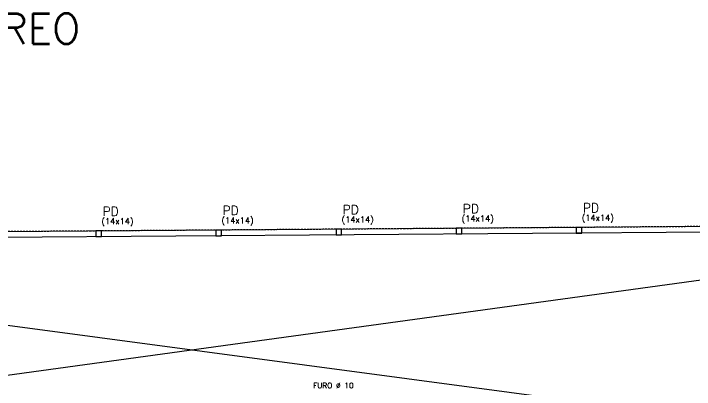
# Model space of a CAD drawing. Extents: x -40810 to 33675, y -2018 to 21213.
# Drawn here: x -4552 to -2852, y 12817 to 13755 of the extents above; entities that cross this region are included whole.
import ezdxf

# ---------------------------------------------------------------- set-up
doc = ezdxf.new("R2010")
doc.units = 0
doc.linetypes.add('ESTILO_TQS_0003', pattern=[1.5, 0.5, -0.4, 0.1, -0.5])
doc.layers.get('0').update_dxf_attribs({"color": 1, "lineweight": 9})
for name, color, linetype in [('1', 5, 'Continuous'), ('12', 3, 'Continuous'), ('19', 5, 'Continuous'), ('24', 5, 'ESTILO_TQS_0003'), ('4', 2, 'Continuous'), ('42', 7, 'Continuous'), ('9', 3, 'Continuous')]:
    doc.layers.add(name, color=color, linetype=linetype)
doc.styles.get("Standard").update_dxf_attribs({"font": 'romans.shx', "width": 0.8})

msp = doc.modelspace()

# ---------------------------------------------------------------- linework, layer by layer
at = {"layer": '1'}
for p, q in [((-1895.191, 13230.18), (-6679.295, 13195.066)), ((-1895.089, 13216.181), (-6679.295, 13181.066))]:
    msp.add_line(p, q, dxfattribs=at)
at = {"layer": '19'}
for p, q in [((-1910.186, 13215.862), (-5269.753, 12755.699)), ((-6132.808, 13185.077), (-2902.754, 12755.699))]:
    msp.add_line(p, q, dxfattribs=at)
at = {"layer": '24'}
msp.add_line((-1895.191, 13230.18), (-6695.398, 13194.948), dxfattribs=at)
at = {"layer": '4'}
for points in [[(-3746.808, 13202.658), (-3732.808, 13202.658), (-3732.808, 13216.658), (-3746.808, 13216.658), (-3746.808, 13202.658)], [(-3446.808, 13204.853), (-3432.808, 13204.853), (-3432.808, 13218.853), (-3446.808, 13218.853), (-3446.808, 13204.853)], [(-3146.808, 13207.048), (-3132.808, 13207.048), (-3132.808, 13221.048), (-3146.808, 13221.048), (-3146.808, 13207.048)], [(-4346.808, 13198.267), (-4332.808, 13198.267), (-4332.808, 13212.267), (-4346.808, 13212.267), (-4346.808, 13198.267)], [(-4046.808, 13200.462), (-4032.808, 13200.462), (-4032.808, 13214.462), (-4046.808, 13214.462), (-4046.808, 13200.462)]]:
    msp.add_lwpolyline(points, dxfattribs=at)

# ---------------------------------------------------------------- texts
msp.add_text('TERREO    ', height=75).set_placement((-4764.741, 13679.503))
at = {"layer": '12'}
for p in [(-3732.923, 13233.342), (-3432.923, 13235.537), (-3132.923, 13237.733), (-4332.923, 13228.952), (-4032.923, 13231.147)]:
    msp.add_text('(14x14)', height=15, dxfattribs=at).set_placement(p)
at = {"layer": '42'}
msp.add_text('FURO %%c 10', height=13.5, dxfattribs=at).set_placement((-3804.034, 12819.875))
at = {"layer": '9'}
for p in [(-4330.196, 13249.93), (-4030.196, 13252.125), (-3730.196, 13254.32), (-3430.196, 13256.515), (-3130.196, 13258.711)]:
    msp.add_text('PD', height=22.5, dxfattribs=at).set_placement(p)

doc.saveas('drawing.dxf')
